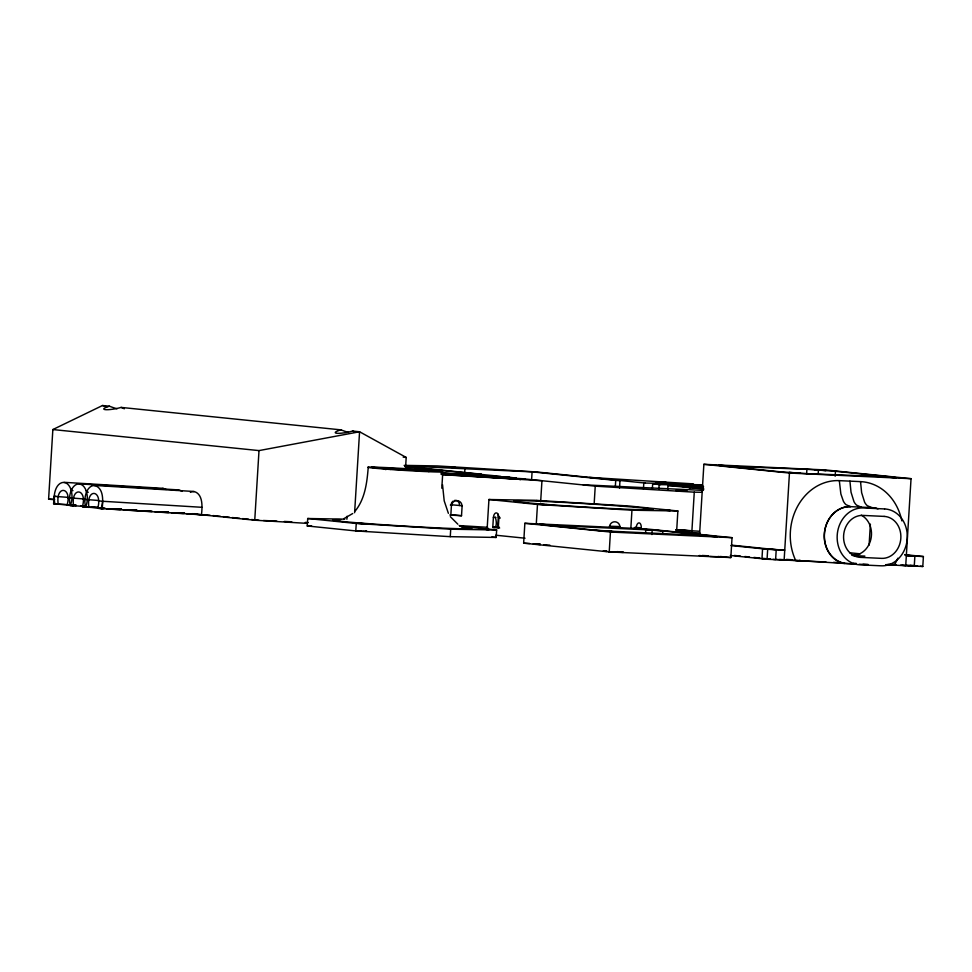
<?xml version="1.0" encoding="UTF-8"?>
<svg xmlns="http://www.w3.org/2000/svg" width="972" height="972" viewBox="0 0 972 972"><rect width="100%" height="100%" fill="white"/><g stroke="black" fill="none" stroke-linecap="round" stroke-linejoin="round"><path stroke-width="1.46" d="M520.239 479.621L520.117 479.779M201.921 507.299L102.607 501.273A13.499 6.95 -87.3 0 1 100.954 508.587L201.459 514.759C202.298 507.506 203.379 493.983 193.975 491.48L94.661 485.453C104.101 488.26 102.959 501.2 102.145 508.721L97.722 508.271C102.996 489.839 86.095 487.507 88.877 507.372L82.389 506.704C87.747 488.394 70.689 486.097 73.544 505.805L67.068 505.148C72.438 486.851 55.38 484.53 58.211 504.237L67.238 504.784M54.517 499.754L48.6 499.158L52.853 429.551L102.522 405.518L109.557 406.235A11.336 1.361 17.4 0 0 116.992 408.787M58.211 504.237L53.606 503.775L54.068 496.315L67.663 497.324M307.274 523.386L254.749 520.202L259.002 450.595L359.567 431.762L406.199 457.435L405.458 469.537M459.878 526.229L496.656 529.983L496.194 537.443L450.267 536.666L355.788 530.931L307.249 525.974L307.711 518.513L344.744 519.145M346.895 519.242L347.077 516.254M354.61 512.718L359.567 431.762L352.544 431.046M355.788 530.931L356.25 523.471L307.711 518.513M385.799 469.67L385.374 468.735M428.822 471.663L428.944 470.752M441.81 488.236L442.637 474.688L541.951 480.715L540.651 501.807M451.166 504.784A27.398 0.668 3.5 0 1 462.125 505.805L461.518 515.743L450.838 515.099L451.445 505.161L450.364 505.051M450.267 536.666L450.716 529.205L496.656 529.983M464.616 473.279L464.895 468.759M487.081 529.764L488.94 499.511L534.867 500.288L629.334 506.035L677.873 510.98L676.585 532.17M499.657 528.015A27.398 0.668 3.5 0 1 498.284 527.978L492.78 527.419L493.387 517.469A5.2 2.673 -87.3 0 1 496.449 512.912A5.2 2.673 -87.3 0 1 498.818 518.04M492.78 527.419C498.162 529.205 496.024 518.307 495.198 517.238M493.764 526.958L497.664 527.031L498.272 517.092A27.398 0.668 3.5 0 1 499.632 517.201M498.284 527.978L498.903 518.04A27.398 0.668 3.5 0 0 500.203 518.076M523.641 543.178L524.856 523.301L646.453 528.938L732.038 537.686L730.823 557.563L609.225 551.914L523.641 543.178L529.643 543.457M531.623 479.427L532.085 471.87L405.166 465.977M536.277 524.139L537.48 504.468L488.94 499.511M594.135 504.237L595.241 486.158L522.195 478.698M609.225 551.914L610.44 532.036L524.856 523.301M615.349 486.45L615.713 480.411L532.085 471.87M619.516 488.151L619.978 480.605L615.713 480.411M630.84 528.355L631.946 510.203L677.873 510.98M643.44 489.013L643.804 483.048L693.486 483.886L589.567 477.386M645.615 532.522L645.785 529.764L662.831 530.919L662.661 533.677M652.382 488.418L652.662 483.947L702.331 484.797M651.908 534.564L652.163 530.42M658.858 489.086L659.138 484.603L702.78 485.356M667.715 489.985L667.983 485.514L702.574 486.097M691.882 531.332L694.275 492.172L701.796 492.294M699.524 535.317L703.874 464.312L825.459 469.95L911.043 478.686L905.722 565.692L900.619 565.169M825.969 561.986L767.066 559.252L767.673 549.302L730.92 545.559M703.874 464.312L789.458 473.048L784.137 560.042L776.178 559.386M806.626 473.814L806.894 469.306L724.529 466.123L779.459 471.724L808.024 473.692L890.388 476.875L835.458 471.274L806.894 469.306M818.169 474.202L818.388 470.484M835.155 476.244L835.458 471.274M869.102 545.122L870.377 524.115M886.634 564.805L922.793 566.482L923.4 556.543L904.725 554.635M67.202 504.65L54.979 503.909A13.499 6.95 -87.3 0 1 54.238 496.328C54.626 490.629 57.166 482.489 64.006 482.319L163.32 488.357L159.918 489.11M368.23 467.289C367.039 482.379 365.108 498.697 355.302 510.883M85.585 506.534L70.3 505.476A13.499 6.95 -87.3 0 1 69.559 497.895A13.268 6.828 -87.3 0 1 70.616 492.197A14.24 7.339 -87.3 0 1 71.211 490.556L71.758 489.378M86.18 490.933L86.52 492.039A14.24 7.339 -87.3 0 1 86.933 493.861A13.268 6.828 -87.3 0 1 87.273 499.705A13.499 6.95 -87.3 0 1 85.621 507.032A13.499 6.95 -87.3 0 1 84.892 499.462A13.499 6.95 -87.3 0 1 86.557 492.136L87.091 490.945M495.878 517.42L493.387 517.469M495.27 527.371L494.238 527.14M352.727 513.52L343.93 518.623M356.87 530.724L360.977 530.858M366.772 531.344L362.702 531.198M546.215 501.236L536.289 500.641L546.215 501.248M718.745 465.333L729.923 466.013M729.875 466.038L718.818 465.369M656.173 481.82L666.112 482.428M666.063 482.452L656.234 481.845M717.105 536.666L705.988 535.973L717.154 536.641M430.705 471.238L388.788 469.002A26.852 0.656 3.5 0 1 386.03 468.771M660.486 509.923L670.425 510.531L660.571 509.96M533.251 543.834L540.274 544.587M895.771 565.048L885.966 564.623M404.133 465.369L437.242 465.928L536.277 471.942L645.201 483.072M424.266 470.241L442.382 470.545M703.558 486.668L680.023 486.267L703.412 487.422M689.136 487.555L702.72 487.786M48.6 499.158L54.614 499.256M53.606 503.775L56.619 503.824M307.249 525.974L311.696 526.046M534.588 543.834L540.201 544.065L537.152 543.81M623.246 552.436L608.472 551.61M606.965 551.075L603.199 551.063L606.71 551.464M702.185 555.498L708.539 555.802M385.204 468.735L371.632 467.313L425.408 470.387M429.782 470.8L431.653 470.837L426.003 470.412M676.16 529.825L680.181 530.032M789.458 473.048L911.043 478.686M856.247 564.1L838.921 563.14A50.034 1.227 3.5 0 0 835.045 562.873L832.579 562.715A71.393 1.75 3.5 0 0 795.74 560.589A53.387 45.757 -84.2 0 1 797.587 506.339A53.387 45.757 -84.2 0 1 839.322 480.642L860.536 481.626A53.387 45.757 -84.2 0 1 901.858 520.883M477.058 473.972L481.322 474.166L405.166 466.402M583.078 484.797L703.436 490.386M551.902 525.767L562.569 526.253L556.191 525.609M594.062 530.068L611.109 531.21M704.992 535.22L694.324 534.722L700.703 535.378M610.44 532.036L732.038 537.686M263.412 520.482L276.85 521.101M284.322 521.442L291.782 521.794M305.22 522.414L308.209 522.559M905.491 555.425L918.285 556.02M767.673 549.302L784.744 550.103L762.57 548.791L761.963 558.73L770.492 559.119L762.959 558.353M906.329 555.741L923.4 556.543M851.897 554.854L857.912 555.134M852.845 555.547L864.898 556.106M902.04 565.23L917.677 565.959L910.144 565.194M833.563 562.338L841.144 562.691M853.27 563.25L856.308 563.395M856.393 563.954L847.11 563.529A28.492 24.422 -84.2 0 1 824.438 533.956A28.492 24.422 -84.2 0 1 850.585 506.655L871.799 507.639A28.492 24.422 -84.2 0 1 876.209 508.32M863.014 564.27L868.324 564.513M859.163 564.234L867.899 564.647M549.848 545.146L543.664 544.806M429.199 470.776L429.004 470.764A26.852 0.656 3.5 0 1 430.098 470.922L430.28 470.958M793.176 560.346L800.454 560.552L799.349 560.346M676.002 529.655L681.348 530.105M786.384 559.41L791.998 559.75M792.156 560.297L779.666 559.41M634.327 527.589L636.077 527.687M442.345 472.854L500.884 476.402L405.373 466.779M442.163 473.206L509.729 477.313M441.118 473.413L516.217 477.969L506.862 477.131M442.442 473.85L525.062 478.868M441.458 474.069L520.348 479.22L441.191 474.409M595.241 486.158L694.275 492.172M537.48 504.468L631.946 510.203M79.34 483.886L178.654 489.912M70.822 489.281L71.211 490.556L72.961 490.666M86.544 492.124L88.294 492.233M680.279 529.886L694.433 530.955A34.87 0.851 3.5 0 1 699.439 531.247M54.25 496.328L56.024 496.437M82.997 498.891L67.518 497.688M98.318 500.459L82.851 499.256M459.161 525.585L487.75 527.322M72.438 504.966L75.938 505.185M70.251 504.966L76.266 505.343M67.068 505.148L76.095 505.695M80.603 505.962L85.123 506.242M91.599 506.898L97.613 507.263M82.389 506.704L97.443 507.627M101.951 507.894L104.964 508.077M117.005 508.806L121.512 509.085M133.553 509.814L136.566 509.996M165.155 511.734L168.168 511.916M184.571 512.912L181.703 512.742L183.866 512.961M85.633 507.044L103.919 508.283M112.946 508.83L121.427 509.219M129.495 509.838L137.028 510.3M144.549 510.75L152.069 511.211M161.097 511.758L168.618 512.208M177.645 512.766L183.672 513.131M192.492 513.666L196.794 513.921L194.206 513.666M356.25 523.471L450.716 529.205M97.722 508.271L103.737 508.635M106.75 508.818L120.297 509.644M123.298 509.826L151.887 511.564M154.9 511.746L168.448 512.572M171.449 512.754L183.489 513.483M186.503 513.666L210.086 515.282M709.912 556.434L721.54 556.883L718.004 556.458M681.797 529.983L683.328 530.08M361.195 531.113L356.943 530.748M683.328 530.238L689.901 530.833L675.917 530.153M887.983 564.21L895.747 564.854M707.628 556.288L699.184 555.522M617.086 551.634L623.404 552.12M365.679 531.186L366.796 531.32M449.817 514.99L450.838 515.099M109.496 406.223A11.336 1.895 -10.5 0 0 105.389 409.649A11.336 1.895 -10.5 0 0 121.111 407.414L341.038 429.867M403.186 457.132L406.199 457.435M652.662 483.947L660.535 484.627M667.983 485.514L703.935 489.062M52.853 429.551L259.002 450.595M451.02 505.112L451.069 505.112A4.981 4.265 -84.2 0 1 453.049 501.151M905.236 555.158L914.871 556.142L914.263 566.081L906.135 565.254M849.759 552.764L860.184 553.833M731.916 545.183L776.215 549.702L775.607 559.641L773.044 559.386M920.241 566.214L922.793 566.482M891.567 564.246L896.099 564.708M734.322 555.437L740.348 556.045M744.868 556.506L749.388 556.968M753.908 557.43L759.946 558.05M730.312 555.498L767.066 559.252M720.313 556.494L730.823 557.563M495.635 535.207L525.05 538.209M491.783 536.994L496.194 537.443M98.184 500.811L102.607 501.273M213.05 515.585L220.45 516.339M223.414 516.642L229.331 517.25M232.296 517.554L239.695 518.307M242.648 518.611L248.577 519.206M251.529 519.51L258.941 520.263M197.037 514.31L254.749 520.202M861.192 507.153L856.648 505.185A20.048 10.328 -87.3 0 1 853.999 501.734L851.022 492.184L849.929 481.14M102.522 405.518L106.835 406.879M457.861 524.2L450.328 516.667M448.384 513.325L444.204 500.859L442.527 484.676M860.536 481.626L861.629 492.67L864.618 502.22A20.048 10.328 -87.3 0 0 867.267 505.683L871.799 507.639A28.65 24.543 -84.2 0 1 878.032 508.878M839.322 480.642L840.865 493.983L843.392 501.236A20.048 10.328 -87.3 0 0 846.041 504.699L850.585 506.655A28.65 24.543 -84.2 0 0 824.426 532.632A28.65 24.543 -84.2 0 0 844.595 563.553M454.495 500.446A4.981 4.265 -84.2 0 1 459.549 505.513M451.64 505.185A5.188 5.188 0 0 1 457.107 500.641A5.188 5.188 0 0 1 461.979 505.805M450.789 514.747A27.398 0.668 3.5 0 1 461.518 515.743M683.498 487.361A7.472 6.537 -89 0 1 690.035 488.236M71.721 489.305A17.751 9.137 -87.3 0 1 79.315 484.129A17.751 9.137 -87.3 0 1 86.204 490.775M71.211 490.568A13.499 6.95 -87.3 0 1 71.964 498.138A13.499 6.95 -87.3 0 1 70.3 505.464M87.055 490.86A17.751 9.137 -87.3 0 1 94.649 485.696M63.994 482.562A17.751 9.137 -87.3 0 1 70.871 489.208M181.898 491.395A18.079 9.307 -87.3 0 0 178.641 490.143A18.079 9.307 -87.3 0 0 175.883 490.423M190.378 492.391A18.079 9.307 -87.3 0 1 193.963 491.698M163.308 488.576A18.079 9.307 -87.3 0 1 166.09 489.475M348.474 432.418A11.336 1.361 17.4 0 1 340.978 429.855A11.336 1.895 -10.5 0 0 336.883 433.281A11.336 1.895 -10.5 0 0 352.605 431.046A11.336 1.361 17.4 0 1 355.12 432.09M121.099 407.414A11.336 1.361 17.4 0 1 124.331 408.787M461.36 526.97A69.753 1.701 3.5 0 1 454.835 528.586A69.753 1.701 3.5 0 1 374.439 524.115L362.556 523.228A69.753 1.701 3.5 0 1 340.674 519.692M699.986 532.996A34.87 0.851 3.5 0 1 676.634 531.392M497.664 527.031A27.398 0.668 3.5 0 1 499.219 527.164M497.725 513.86A5.2 2.515 -85.7 0 1 498.199 517.092M609.578 526.314A5.2 5.2 0 0 1 615.057 521.782A5.2 5.2 0 0 1 619.942 526.946M609.42 526.302A27.398 0.668 3.5 0 1 619.917 526.581M635.214 527.395A27.398 0.668 3.5 0 1 641.289 527.784A5.2 2.515 -85.7 0 0 638.993 522.887A5.2 2.515 -85.7 0 0 636.174 527.711M897.873 558.195A53.387 45.757 -84.2 0 1 894.204 565.145M885.735 564.841A71.393 1.75 3.5 0 1 894.362 565.169M861.277 515.184A21.02 18.018 -84.2 0 1 870.9 539.132A21.02 18.018 -84.2 0 1 852.177 555.364M357.368 523.252L367.258 523.884L357.368 523.252M538.585 504.249L548.487 504.869L538.585 504.249M444.471 466.876L455.601 467.581L444.581 466.876M675.965 490.508L687.095 491.212L675.965 490.508M539.788 524.321L550.917 525.026L539.788 524.321M789.057 472.501L800.187 473.206L789.057 472.501M814.791 469.78L825.921 470.484L814.791 469.78M610.039 531.49L621.169 532.194L610.039 531.49M635.773 528.78L646.902 529.485L635.773 528.78M885.042 476.96L896.172 477.665L885.042 476.96M479.318 528.914L489.195 529.533L479.318 528.914M884.581 508.939L863.355 507.955A28.492 24.422 -84.2 0 0 837.208 535.256A28.492 24.422 -84.2 0 0 859.88 564.829L881.094 565.813A28.492 24.422 -84.2 0 0 907.241 538.512A28.492 24.422 -84.2 0 0 884.581 508.939M884.119 516.399L862.905 515.415A21.02 18.018 -84.2 0 0 843.611 535.56A21.02 18.018 -84.2 0 0 860.329 557.369L881.555 558.365A21.02 18.018 -84.2 0 0 900.837 538.221A21.02 18.018 -84.2 0 0 884.119 516.399M656.44 530.262L545.523 525.111L600.453 530.712L711.37 535.864L656.44 530.262M390.671 469.5L384.305 469.026A37.361 0.911 3.5 0 1 387.403 467.654A37.361 0.911 3.5 0 1 442.77 471.797A37.361 0.911 3.5 0 1 390.671 469.5M546.774 504.456A69.753 1.701 3.5 0 0 652.99 509.547A69.753 1.701 3.5 0 0 550.444 501.734A69.753 1.701 3.5 0 0 546.774 504.456"/></g></svg>
